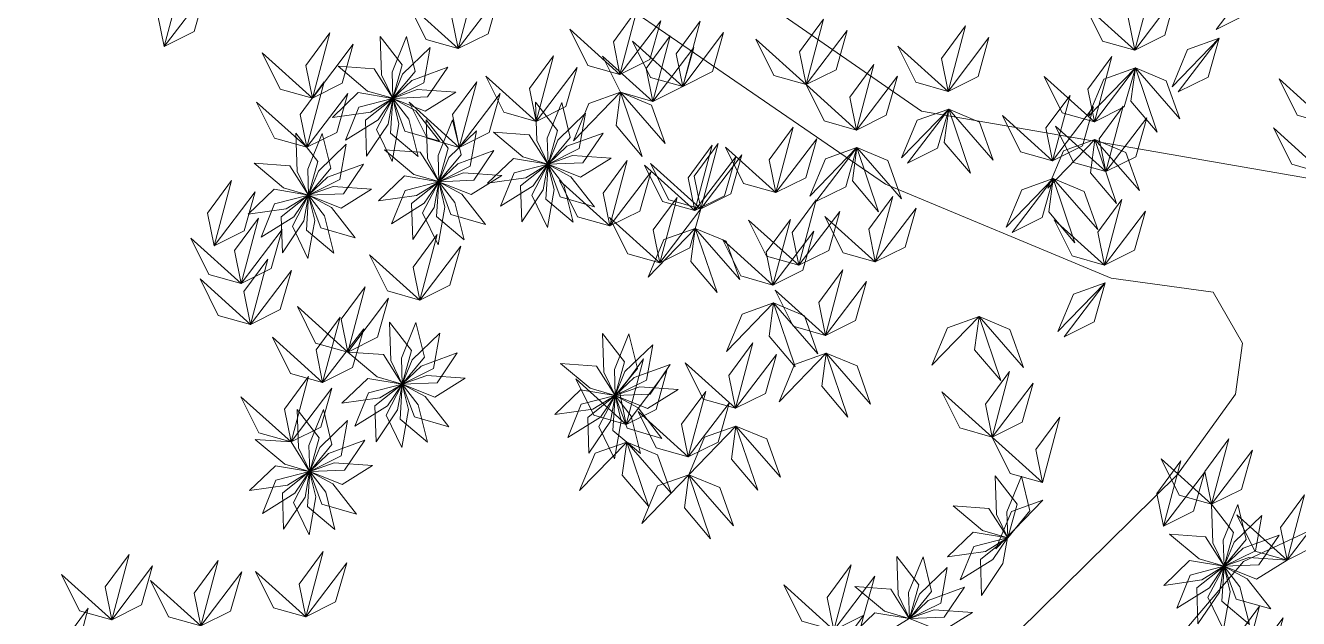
# Model space of a CAD drawing. Header units: inches. Extents: x -173 to 14008, y -3334 to 10368.
# Drawn here: x 9283.2 to 9396, y 658 to 710.5 of the extents above; entities that cross this region are included whole.
import ezdxf

# ---------------------------------------------------------------- set-up
doc = ezdxf.new("R2010")
doc.units = ezdxf.units.IN
doc.header["$MEASUREMENT"] = 0
doc.layers.add('ARREDAMENTO', color=8, linetype='Continuous', lineweight=18)

msp = doc.modelspace()

# ---------------------------------------------------------------- linework, layer by layer
at = {"layer": 'ARREDAMENTO', "linetype": 'Continuous', "lineweight": 0}
for points in [[(9424.57, 847.61), (9431.21, 796.05), (9420.48, 735.4), (9402.58, 696), (9362.58, 702.94), (9321.85, 731.15), (9321.75, 756.94), (9315.85, 780.78), (9260.91, 816.03)], [(9269.53, 755.45), (9314.03, 751.11), (9317.36, 725.33), (9359.38, 696.48), (9379.4, 688.17), (9388.43, 686.92), (9391.02, 682.41), (9390.4, 677.9), (9385.27, 670.78), (9357, 642.95)], [(9379.54, 649.48), (9391.1, 663.07), (9399.46, 666.97), (9410.45, 659.92), (9423.4, 647.07)]]:
    msp.add_lwpolyline(points, dxfattribs=at)
at = {"layer": 'ARREDAMENTO', "lineweight": 0}
for points in [[(9295.48, 708.67), (9294.89, 711.57), (9297.02, 714.46), (9295.48, 708.67)], [(9321.53, 708.49), (9320.95, 711.4), (9323.07, 714.29), (9321.53, 708.49)], [(9381.47, 708.35), (9380.89, 711.25), (9383.02, 714.14), (9381.47, 708.35)], [(9388.68, 710.18), (9391.34, 711.51), (9392.32, 714.96), (9388.68, 710.18)], [(9295.48, 708.67), (9298.13, 709.99), (9299.11, 713.44), (9295.48, 708.67)], [(9321.53, 708.49), (9324.18, 709.81), (9325.16, 713.26), (9321.53, 708.49)], [(9381.47, 708.35), (9384.13, 709.67), (9385.1, 713.12), (9381.47, 708.35)], [(9321.53, 708.49), (9318.68, 709.3), (9317.08, 712.51), (9321.53, 708.49)], [(9335.86, 706.19), (9335.28, 709.09), (9337.4, 711.98), (9335.86, 706.19)], [(9381.47, 708.35), (9378.62, 709.15), (9377.02, 712.37), (9381.47, 708.35)], [(9335.86, 706.19), (9338.52, 707.51), (9339.49, 710.96), (9335.86, 706.19)], [(9341.42, 705.13), (9340.84, 708.04), (9342.96, 710.93), (9341.42, 705.13)], [(9352.35, 705.3), (9351.77, 708.21), (9353.9, 711.1), (9352.35, 705.3)], [(9308.61, 704.1), (9308.02, 707), (9310.15, 709.89), (9308.61, 704.1)], [(9314.61, 709.57), (9314.73, 706.17), (9315.74, 704.09), (9316.57, 707.06), (9314.61, 709.57)], [(9316.94, 709.55), (9315.67, 706.39), (9315.74, 704.09), (9317.71, 706.47), (9316.94, 709.55)], [(9335.86, 706.19), (9333.01, 706.99), (9331.41, 710.21), (9335.86, 706.19)], [(9338.77, 703.81), (9338.18, 706.72), (9340.31, 709.61), (9338.77, 703.81)], [(9341.42, 705.13), (9344.07, 706.46), (9345.05, 709.91), (9341.42, 705.13)], [(9352.35, 705.3), (9355.01, 706.62), (9355.98, 710.08), (9352.35, 705.3)], [(9364.93, 704.7), (9364.35, 707.61), (9366.48, 710.5), (9364.93, 704.7)], [(9308.61, 704.1), (9311.26, 705.42), (9312.24, 708.87), (9308.61, 704.1)], [(9319.06, 708.59), (9316.61, 706.22), (9315.74, 704.09), (9318.5, 705.46), (9319.06, 708.59)], [(9341.42, 705.13), (9338.57, 705.94), (9336.97, 709.15), (9341.42, 705.13)], [(9338.77, 703.81), (9341.42, 705.13), (9342.4, 708.59), (9338.77, 703.81)], [(9352.35, 705.3), (9349.5, 706.11), (9347.9, 709.32), (9352.35, 705.3)], [(9364.93, 704.7), (9362.08, 705.51), (9360.48, 708.72), (9364.93, 704.7)], [(9364.93, 704.7), (9367.59, 706.02), (9368.56, 709.47), (9364.93, 704.7)], [(9388.95, 709.42), (9386.16, 708.42), (9384.78, 705.11), (9388.95, 709.42)], [(9385.32, 704.65), (9387.97, 705.97), (9388.95, 709.42), (9385.32, 704.65)], [(9308.61, 704.1), (9305.75, 704.9), (9304.15, 708.12), (9308.61, 704.1)], [(9328.43, 702.04), (9327.84, 704.95), (9329.97, 707.84), (9328.43, 702.04)], [(9338.77, 703.81), (9335.91, 704.62), (9334.31, 707.83), (9338.77, 703.81)], [(9377.9, 702.01), (9377.31, 704.91), (9379.44, 707.8), (9377.9, 702.01)], [(9310.9, 706.92), (9313.51, 704.73), (9315.73, 704.09), (9314.08, 706.69), (9310.9, 706.92)], [(9320.61, 706.84), (9317.41, 705.68), (9315.74, 704.08), (9318.82, 704.21), (9320.61, 706.84)], [(9328.43, 702.04), (9331.08, 703.36), (9332.06, 706.81), (9328.43, 702.04)], [(9356.81, 701.28), (9356.22, 704.19), (9358.35, 707.08), (9356.81, 701.28)], [(9381.53, 706.78), (9378.73, 705.78), (9377.35, 702.47), (9381.53, 706.78)], [(9377.9, 702.01), (9380.55, 703.33), (9381.53, 706.78), (9377.9, 702.01)], [(9381.53, 706.78), (9381.14, 703.84), (9383.45, 701.1), (9381.53, 706.78)], [(9381.53, 706.78), (9384.26, 705.64), (9385.47, 702.26), (9381.53, 706.78)], [(9308.13, 699.75), (9307.54, 702.65), (9309.67, 705.54), (9308.13, 699.75)], [(9321.63, 699.74), (9321.04, 702.65), (9323.17, 705.54), (9321.63, 699.74)], [(9328.43, 702.04), (9325.57, 702.85), (9323.98, 706.06), (9328.43, 702.04)], [(9356.81, 701.28), (9353.95, 702.09), (9352.35, 705.3), (9356.81, 701.28)], [(9356.81, 701.28), (9359.46, 702.61), (9360.44, 706.06), (9356.81, 701.28)], [(9377.9, 702.01), (9375.04, 702.81), (9373.44, 706.02), (9377.9, 702.01)], [(9398.71, 701.79), (9395.86, 702.6), (9394.26, 705.81), (9398.71, 701.79)], [(9308.13, 699.75), (9310.78, 701.07), (9311.76, 704.52), (9308.13, 699.75)], [(9310.39, 702.39), (9313.76, 702.87), (9315.72, 704.08), (9312.68, 704.6), (9310.39, 702.39)], [(9311.54, 700.37), (9314.43, 702.17), (9315.72, 704.08), (9312.74, 703.31), (9311.54, 700.37)], [(9313.41, 698.98), (9315.32, 701.81), (9315.73, 704.08), (9313.31, 702.16), (9313.41, 698.98)], [(9315.69, 698.48), (9316.28, 701.83), (9315.73, 704.07), (9314.3, 701.34), (9315.69, 698.48)], [(9317.97, 698.94), (9317.15, 702.25), (9315.73, 704.07), (9315.54, 700.99), (9317.97, 698.94)], [(9321.31, 704.62), (9317.91, 704.86), (9315.74, 704.08), (9318.61, 702.94), (9321.31, 704.62)], [(9319.87, 700.3), (9317.77, 702.98), (9315.74, 704.07), (9316.81, 701.18), (9319.87, 700.3)], [(9321.63, 699.74), (9324.28, 701.06), (9325.26, 704.51), (9321.63, 699.74)], [(9335.91, 704.62), (9333.12, 703.63), (9331.74, 700.31), (9335.91, 704.62)], [(9335.91, 704.62), (9335.52, 701.68), (9337.84, 698.94), (9335.91, 704.62)], [(9335.91, 704.62), (9338.65, 703.48), (9339.86, 700.1), (9335.91, 704.62)], [(9374.2, 698.55), (9373.61, 701.46), (9375.74, 704.35), (9374.2, 698.55)], [(9308.13, 699.75), (9305.27, 700.55), (9303.67, 703.76), (9308.13, 699.75)], [(9321.63, 699.74), (9318.77, 700.55), (9317.18, 703.76), (9321.63, 699.74)], [(9328.37, 703.74), (9328.49, 700.34), (9329.49, 698.26), (9330.32, 701.23), (9328.37, 703.74)], [(9330.7, 703.72), (9329.42, 700.56), (9329.49, 698.26), (9331.46, 700.63), (9330.7, 703.72)], [(9332.82, 702.76), (9330.37, 700.39), (9329.5, 698.25), (9332.26, 699.63), (9332.82, 702.76)], [(9364.99, 703.13), (9362.19, 702.14), (9360.81, 698.83), (9364.99, 703.13)], [(9361.35, 698.36), (9364.01, 699.68), (9364.99, 703.13), (9361.35, 698.36)], [(9364.99, 703.13), (9364.6, 700.19), (9366.91, 697.45), (9364.99, 703.13)], [(9364.99, 703.13), (9367.72, 701.99), (9368.93, 698.61), (9364.99, 703.13)], [(9374.2, 698.55), (9376.85, 699.87), (9377.83, 703.33), (9374.2, 698.55)], [(9378.91, 697.6), (9378.33, 700.5), (9380.45, 703.39), (9378.91, 697.6)], [(9318.7, 702.19), (9318.82, 698.79), (9319.82, 696.71), (9320.65, 699.68), (9318.7, 702.19)], [(9321.03, 702.17), (9319.75, 699.01), (9319.82, 696.71), (9321.79, 699.08), (9321.03, 702.17)], [(9374.2, 698.55), (9371.35, 699.36), (9369.75, 702.57), (9374.2, 698.55)], [(9378.91, 697.6), (9376.06, 698.4), (9374.46, 701.62), (9378.91, 697.6)], [(9378.91, 697.6), (9381.56, 698.92), (9382.54, 702.37), (9378.91, 697.6)], [(9307.15, 701), (9307.27, 697.6), (9308.27, 695.52), (9309.1, 698.49), (9307.15, 701)], [(9309.48, 700.98), (9308.2, 697.82), (9308.28, 695.52), (9310.24, 697.89), (9309.48, 700.98)], [(9323.15, 701.21), (9320.7, 698.84), (9319.82, 696.7), (9322.59, 698.08), (9323.15, 701.21)], [(9324.66, 701.09), (9327.27, 698.9), (9329.48, 698.26), (9327.83, 700.86), (9324.66, 701.09)], [(9334.37, 701.01), (9331.16, 699.85), (9329.5, 698.25), (9332.58, 698.38), (9334.37, 701.01)], [(9349.68, 695.74), (9349.09, 698.64), (9351.22, 701.53), (9349.68, 695.74)], [(9349.68, 695.74), (9352.33, 697.06), (9353.31, 700.51), (9349.68, 695.74)], [(9398.24, 697.44), (9395.38, 698.25), (9393.78, 701.46), (9398.24, 697.44)], [(9311.6, 700.02), (9309.15, 697.65), (9308.28, 695.51), (9311.04, 696.89), (9311.6, 700.02)], [(9314.99, 699.54), (9317.6, 697.35), (9319.81, 696.71), (9318.16, 699.31), (9314.99, 699.54)], [(9324.69, 699.46), (9321.49, 698.3), (9319.83, 696.7), (9322.91, 696.83), (9324.69, 699.46)], [(9342.49, 694.14), (9341.9, 697.05), (9344.03, 699.94), (9342.49, 694.14)], [(9343.03, 694.3), (9342.45, 697.2), (9344.57, 700.09), (9343.03, 694.3)], [(9349.68, 695.74), (9346.82, 696.54), (9345.22, 699.75), (9349.68, 695.74)], [(9356.86, 699.72), (9354.07, 698.72), (9352.68, 695.41), (9356.86, 699.72)], [(9353.23, 694.94), (9355.88, 696.26), (9356.86, 699.72), (9353.23, 694.94)], [(9356.86, 699.72), (9356.47, 696.78), (9358.78, 694.04), (9356.86, 699.72)], [(9356.86, 699.72), (9359.59, 698.58), (9360.8, 695.2), (9356.86, 699.72)], [(9377.95, 700.44), (9375.16, 699.44), (9373.77, 696.13), (9377.95, 700.44)], [(9377.95, 700.44), (9377.56, 697.5), (9379.87, 694.76), (9377.95, 700.44)], [(9377.95, 700.44), (9380.68, 699.3), (9381.89, 695.92), (9377.95, 700.44)], [(9303.44, 698.35), (9306.05, 696.16), (9308.27, 695.52), (9306.61, 698.12), (9303.44, 698.35)], [(9313.15, 698.27), (9309.94, 697.11), (9308.28, 695.51), (9311.36, 695.64), (9313.15, 698.27)], [(9324.14, 696.56), (9327.52, 697.04), (9329.48, 698.25), (9326.44, 698.77), (9324.14, 696.56)], [(9325.29, 694.53), (9328.18, 696.34), (9329.48, 698.25), (9326.49, 697.48), (9325.29, 694.53)], [(9327.17, 693.15), (9329.07, 695.98), (9329.48, 698.25), (9327.06, 696.33), (9327.17, 693.15)], [(9329.44, 692.65), (9330.03, 696), (9329.48, 698.24), (9328.06, 695.51), (9329.44, 692.65)], [(9331.73, 693.11), (9330.9, 696.42), (9329.49, 698.24), (9329.29, 695.16), (9331.73, 693.11)], [(9333.62, 694.47), (9331.52, 697.15), (9329.49, 698.24), (9330.57, 695.35), (9333.62, 694.47)], [(9335.07, 698.79), (9331.67, 699.03), (9329.5, 698.25), (9332.36, 697.11), (9335.07, 698.79)], [(9334.96, 692.79), (9334.38, 695.7), (9336.51, 698.59), (9334.96, 692.79)], [(9343.03, 694.3), (9340.18, 695.11), (9338.58, 698.32), (9343.03, 694.3)], [(9342.49, 694.14), (9345.14, 695.46), (9346.12, 698.91), (9342.49, 694.14)], [(9343.03, 694.3), (9345.68, 695.62), (9346.66, 699.07), (9343.03, 694.3)], [(9314.47, 695.01), (9317.85, 695.49), (9319.81, 696.7), (9316.77, 697.22), (9314.47, 695.01)], [(9325.4, 697.24), (9322, 697.48), (9319.83, 696.7), (9322.69, 695.56), (9325.4, 697.24)], [(9334.96, 692.79), (9337.62, 694.11), (9338.59, 697.56), (9334.96, 692.79)], [(9342.49, 694.14), (9339.64, 694.95), (9338.04, 698.16), (9342.49, 694.14)], [(9299.91, 691.03), (9299.33, 693.93), (9301.45, 696.82), (9299.91, 691.03)], [(9302.93, 693.82), (9306.3, 694.3), (9308.26, 695.51), (9305.22, 696.03), (9302.93, 693.82)], [(9313.85, 696.05), (9310.45, 696.29), (9308.28, 695.51), (9311.15, 694.37), (9313.85, 696.05)], [(9315.62, 692.98), (9318.51, 694.79), (9319.81, 696.7), (9316.82, 695.93), (9315.62, 692.98)], [(9317.5, 691.6), (9319.4, 694.42), (9319.81, 696.69), (9317.39, 694.78), (9317.5, 691.6)], [(9319.77, 691.1), (9320.36, 694.45), (9319.81, 696.69), (9318.38, 693.96), (9319.77, 691.1)], [(9322.05, 691.56), (9321.23, 694.87), (9319.82, 696.69), (9319.62, 693.61), (9322.05, 691.56)], [(9323.95, 692.92), (9321.85, 695.6), (9319.82, 696.69), (9320.89, 693.8), (9323.95, 692.92)], [(9334.96, 692.79), (9332.11, 693.6), (9330.51, 696.81), (9334.96, 692.79)], [(9374.25, 696.98), (9371.46, 695.99), (9370.08, 692.68), (9374.25, 696.98)], [(9370.62, 692.21), (9373.27, 693.53), (9374.25, 696.98), (9370.62, 692.21)], [(9374.25, 696.98), (9373.86, 694.05), (9376.18, 691.3), (9374.25, 696.98)], [(9374.25, 696.98), (9376.99, 695.84), (9378.19, 692.46), (9374.25, 696.98)], [(9299.91, 691.03), (9302.57, 692.35), (9303.54, 695.8), (9299.91, 691.03)], [(9304.07, 691.79), (9306.97, 693.6), (9308.26, 695.51), (9305.27, 694.74), (9304.07, 691.79)], [(9305.95, 690.41), (9307.86, 693.23), (9308.26, 695.5), (9305.85, 693.59), (9305.95, 690.41)], [(9308.22, 689.91), (9308.82, 693.26), (9308.27, 695.5), (9306.84, 692.77), (9308.22, 689.91)], [(9310.51, 690.37), (9309.68, 693.68), (9308.27, 695.5), (9308.08, 692.42), (9310.51, 690.37)], [(9312.41, 691.73), (9310.31, 694.41), (9308.27, 695.5), (9309.35, 692.61), (9312.41, 691.73)], [(9339.4, 689.52), (9338.81, 692.43), (9340.94, 695.32), (9339.4, 689.52)], [(9351.72, 689.3), (9351.13, 692.2), (9353.26, 695.09), (9351.72, 689.3)], [(9358.49, 689.6), (9357.9, 692.5), (9360.03, 695.39), (9358.49, 689.6)], [(9378.79, 689.32), (9378.21, 692.23), (9380.33, 695.12), (9378.79, 689.32)], [(9339.4, 689.52), (9342.05, 690.85), (9343.03, 694.3), (9339.4, 689.52)], [(9351.72, 689.3), (9354.37, 690.62), (9355.35, 694.07), (9351.72, 689.3)], [(9358.49, 689.6), (9361.14, 690.92), (9362.12, 694.37), (9358.49, 689.6)], [(9378.79, 689.32), (9381.45, 690.64), (9382.42, 694.1), (9378.79, 689.32)], [(9302.3, 687.69), (9301.72, 690.6), (9303.84, 693.49), (9302.3, 687.69)], [(9339.4, 689.52), (9336.55, 690.33), (9334.95, 693.54), (9339.4, 689.52)], [(9342.54, 692.57), (9339.75, 691.58), (9338.37, 688.26), (9342.54, 692.57)], [(9342.54, 692.57), (9342.15, 689.63), (9344.47, 686.89), (9342.54, 692.57)], [(9342.54, 692.57), (9345.28, 691.43), (9346.48, 688.05), (9342.54, 692.57)], [(9351.72, 689.3), (9348.86, 690.1), (9347.26, 693.31), (9351.72, 689.3)], [(9349.42, 687.55), (9348.83, 690.46), (9350.96, 693.35), (9349.42, 687.55)], [(9358.49, 689.6), (9355.63, 690.4), (9354.03, 693.61), (9358.49, 689.6)], [(9378.79, 689.32), (9375.94, 690.13), (9374.34, 693.34), (9378.79, 689.32)], [(9302.3, 687.69), (9299.45, 688.5), (9297.85, 691.71), (9302.3, 687.69)], [(9302.3, 687.69), (9304.95, 689.01), (9305.93, 692.47), (9302.3, 687.69)], [(9318.13, 686.22), (9317.55, 689.13), (9319.68, 692.02), (9318.13, 686.22)], [(9349.42, 687.55), (9346.57, 688.36), (9344.97, 691.57), (9349.42, 687.55)], [(9349.42, 687.55), (9352.07, 688.87), (9353.05, 692.32), (9349.42, 687.55)], [(9318.13, 686.22), (9320.79, 687.54), (9321.76, 691), (9318.13, 686.22)], [(9303.12, 684.07), (9302.54, 686.97), (9304.66, 689.86), (9303.12, 684.07)], [(9318.13, 686.22), (9315.28, 687.03), (9313.68, 690.24), (9318.13, 686.22)], [(9303.12, 684.07), (9300.27, 684.87), (9298.67, 688.09), (9303.12, 684.07)], [(9303.12, 684.07), (9305.77, 685.39), (9306.75, 688.84), (9303.12, 684.07)], [(9354.08, 683.09), (9353.49, 686), (9355.62, 688.89), (9354.08, 683.09)], [(9311.74, 681.62), (9311.16, 684.52), (9313.28, 687.41), (9311.74, 681.62)], [(9354.08, 683.09), (9351.22, 683.9), (9349.62, 687.11), (9354.08, 683.09)], [(9354.08, 683.09), (9356.73, 684.41), (9357.71, 687.87), (9354.08, 683.09)], [(9378.84, 687.76), (9376.05, 686.76), (9374.67, 683.45), (9378.84, 687.76)], [(9375.21, 682.98), (9377.87, 684.3), (9378.84, 687.76), (9375.21, 682.98)], [(9311.74, 681.62), (9314.39, 682.94), (9315.37, 686.39), (9311.74, 681.62)], [(9349.47, 685.98), (9346.68, 684.99), (9345.3, 681.68), (9349.47, 685.98)], [(9349.47, 685.98), (9349.08, 683.04), (9351.4, 680.3), (9349.47, 685.98)], [(9349.47, 685.98), (9352.21, 684.84), (9353.41, 681.46), (9349.47, 685.98)], [(9311.74, 681.62), (9308.89, 682.42), (9307.29, 685.64), (9311.74, 681.62)], [(9309.52, 678.92), (9308.94, 681.82), (9311.07, 684.71), (9309.52, 678.92)], [(9367.68, 684.77), (9364.89, 683.77), (9363.51, 680.46), (9367.68, 684.77)], [(9367.68, 684.77), (9367.29, 681.83), (9369.61, 679.09), (9367.68, 684.77)], [(9367.68, 684.77), (9370.42, 683.63), (9371.62, 680.25), (9367.68, 684.77)], [(9309.52, 678.92), (9312.18, 680.24), (9313.16, 683.69), (9309.52, 678.92)], [(9315.45, 684.27), (9315.57, 680.86), (9316.57, 678.78), (9317.4, 681.76), (9315.45, 684.27)], [(9317.78, 684.25), (9316.51, 681.09), (9316.58, 678.78), (9318.54, 681.16), (9317.78, 684.25)], [(9309.52, 678.92), (9306.67, 679.72), (9305.07, 682.93), (9309.52, 678.92)], [(9319.9, 683.28), (9317.45, 680.92), (9316.58, 678.78), (9319.34, 680.15), (9319.9, 683.28)], [(9334.31, 683.26), (9334.43, 679.85), (9335.44, 677.77), (9336.27, 680.75), (9334.31, 683.26)], [(9336.64, 683.24), (9335.37, 680.08), (9335.44, 677.77), (9337.41, 680.15), (9336.64, 683.24)], [(9346.09, 676.64), (9345.51, 679.54), (9347.63, 682.43), (9346.09, 676.64)], [(9311.74, 681.62), (9314.35, 679.43), (9316.57, 678.78), (9314.91, 681.39), (9311.74, 681.62)], [(9321.45, 681.54), (9318.25, 680.37), (9316.58, 678.78), (9319.66, 678.91), (9321.45, 681.54)], [(9338.77, 682.27), (9336.31, 679.91), (9335.44, 677.77), (9338.21, 679.14), (9338.77, 682.27)], [(9346.09, 676.64), (9348.75, 677.96), (9349.72, 681.41), (9346.09, 676.64)], [(9354.13, 681.53), (9351.34, 680.53), (9349.96, 677.22), (9354.13, 681.53)], [(9354.13, 681.53), (9353.74, 678.59), (9356.06, 675.85), (9354.13, 681.53)], [(9354.13, 681.53), (9356.87, 680.39), (9358.07, 677.01), (9354.13, 681.53)], [(9330.6, 680.61), (9333.21, 678.42), (9335.43, 677.77), (9333.78, 680.38), (9330.6, 680.61)], [(9340.31, 680.53), (9337.11, 679.36), (9335.44, 677.77), (9338.53, 677.9), (9340.31, 680.53)], [(9336.4, 675.22), (9335.82, 678.13), (9337.95, 681.02), (9336.4, 675.22)], [(9346.09, 676.64), (9343.24, 677.44), (9341.64, 680.66), (9346.09, 676.64)], [(9306.72, 673.66), (9306.13, 676.56), (9308.26, 679.45), (9306.72, 673.66)], [(9311.23, 677.09), (9314.6, 677.56), (9316.56, 678.78), (9313.52, 679.29), (9311.23, 677.09)], [(9322.15, 679.32), (9318.75, 679.55), (9316.58, 678.77), (9319.45, 677.64), (9322.15, 679.32)], [(9336.4, 675.22), (9333.55, 676.03), (9331.95, 679.24), (9336.4, 675.22)], [(9336.4, 675.22), (9339.06, 676.54), (9340.03, 679.99), (9336.4, 675.22)], [(9368.84, 674.09), (9368.25, 677), (9370.38, 679.89), (9368.84, 674.09)], [(9306.72, 673.66), (9309.37, 674.98), (9310.35, 678.43), (9306.72, 673.66)], [(9312.38, 675.06), (9315.27, 676.87), (9316.56, 678.77), (9313.58, 678.01), (9312.38, 675.06)], [(9314.25, 673.67), (9316.16, 676.5), (9316.56, 678.77), (9314.15, 676.85), (9314.25, 673.67)], [(9316.53, 673.17), (9317.12, 676.53), (9316.57, 678.77), (9315.14, 676.03), (9316.53, 673.17)], [(9318.81, 673.64), (9317.99, 676.94), (9316.57, 678.77), (9316.38, 675.69), (9318.81, 673.64)], [(9320.71, 674.99), (9318.61, 677.68), (9316.58, 678.77), (9317.65, 675.88), (9320.71, 674.99)], [(9330.09, 676.08), (9333.47, 676.55), (9335.43, 677.77), (9332.38, 678.28), (9330.09, 676.08)], [(9341.01, 678.31), (9337.61, 678.54), (9335.44, 677.76), (9338.31, 676.63), (9341.01, 678.31)], [(9341.92, 672.33), (9341.33, 675.24), (9343.46, 678.13), (9341.92, 672.33)], [(9368.84, 674.09), (9365.99, 674.9), (9364.39, 678.11), (9368.84, 674.09)], [(9368.84, 674.09), (9371.49, 675.41), (9372.47, 678.87), (9368.84, 674.09)], [(9306.72, 673.66), (9303.87, 674.46), (9302.27, 677.67), (9306.72, 673.66)], [(9331.24, 674.05), (9334.13, 675.86), (9335.43, 677.76), (9332.44, 677), (9331.24, 674.05)], [(9333.11, 672.66), (9335.02, 675.49), (9335.43, 677.76), (9333.01, 675.84), (9333.11, 672.66)], [(9335.39, 672.16), (9335.98, 675.52), (9335.43, 677.76), (9334, 675.02), (9335.39, 672.16)], [(9337.67, 672.63), (9336.85, 675.93), (9335.43, 677.76), (9335.24, 674.68), (9337.67, 672.63)], [(9339.57, 673.98), (9337.47, 676.67), (9335.44, 677.76), (9336.51, 674.87), (9339.57, 673.98)], [(9341.92, 672.33), (9344.57, 673.65), (9345.55, 677.1), (9341.92, 672.33)], [(9307.26, 676.54), (9307.37, 673.13), (9308.38, 671.05), (9309.21, 674.02), (9307.26, 676.54)], [(9309.59, 676.52), (9308.31, 673.36), (9308.38, 671.05), (9310.35, 673.43), (9309.59, 676.52)], [(9341.92, 672.33), (9339.07, 673.14), (9337.47, 676.35), (9341.92, 672.33)], [(9373.29, 670.07), (9372.71, 672.98), (9374.83, 675.87), (9373.29, 670.07)], [(9311.71, 675.55), (9309.26, 673.18), (9308.38, 671.05), (9311.15, 672.42), (9311.71, 675.55)], [(9346.14, 675.07), (9343.35, 674.07), (9341.97, 670.76), (9346.14, 675.07)], [(9346.14, 675.07), (9345.75, 672.13), (9348.07, 669.39), (9346.14, 675.07)], [(9346.14, 675.07), (9348.88, 673.93), (9350.09, 670.55), (9346.14, 675.07)], [(9303.55, 673.89), (9306.16, 671.69), (9308.37, 671.05), (9306.72, 673.66), (9303.55, 673.89)], [(9313.25, 673.81), (9310.05, 672.64), (9308.39, 671.04), (9311.47, 671.17), (9313.25, 673.81)], [(9336.46, 673.65), (9333.66, 672.66), (9332.28, 669.35), (9336.46, 673.65)], [(9336.46, 673.65), (9336.07, 670.71), (9338.38, 667.97), (9336.46, 673.65)], [(9336.46, 673.65), (9339.19, 672.51), (9340.4, 669.13), (9336.46, 673.65)], [(9373.29, 670.07), (9370.44, 670.88), (9368.84, 674.09), (9373.29, 670.07)], [(9388.27, 668.14), (9387.69, 671.05), (9389.81, 673.94), (9388.27, 668.14)], [(9388.27, 668.14), (9390.92, 669.46), (9391.9, 672.92), (9388.27, 668.14)], [(9303.03, 669.36), (9306.41, 669.83), (9308.37, 671.05), (9305.33, 671.56), (9303.03, 669.36)], [(9313.95, 671.58), (9310.55, 671.82), (9308.38, 671.04), (9311.25, 669.9), (9313.95, 671.58)], [(9384.02, 666.2), (9383.44, 669.1), (9385.57, 671.99), (9384.02, 666.2)], [(9388.27, 668.14), (9385.42, 668.95), (9383.82, 672.16), (9388.27, 668.14)], [(9304.18, 667.33), (9307.07, 669.13), (9308.37, 671.04), (9305.38, 670.27), (9304.18, 667.33)], [(9306.05, 665.94), (9307.96, 668.77), (9308.37, 671.04), (9305.95, 669.12), (9306.05, 665.94)], [(9308.33, 665.44), (9308.92, 668.8), (9308.37, 671.04), (9306.94, 668.3), (9308.33, 665.44)], [(9310.61, 665.9), (9309.79, 669.21), (9308.38, 671.03), (9308.18, 667.96), (9310.61, 665.9)], [(9312.51, 667.26), (9310.41, 669.95), (9308.38, 671.04), (9309.45, 668.14), (9312.51, 667.26)], [(9341.97, 670.76), (9339.18, 669.77), (9337.8, 666.45), (9341.97, 670.76)], [(9341.97, 670.76), (9341.58, 667.82), (9343.9, 665.08), (9341.97, 670.76)], [(9341.97, 670.76), (9344.71, 669.62), (9345.91, 666.24), (9341.97, 670.76)], [(9369.1, 670.66), (9369.22, 667.25), (9370.22, 665.17), (9371.05, 668.14), (9369.1, 670.66)], [(9371.43, 670.64), (9370.15, 667.48), (9370.23, 665.17), (9372.19, 667.55), (9371.43, 670.64)], [(9384.02, 666.2), (9386.68, 667.52), (9387.65, 670.97), (9384.02, 666.2)], [(9394.97, 663.19), (9394.39, 666.1), (9396.51, 668.99), (9394.97, 663.19)], [(9365.39, 668.01), (9368, 665.82), (9370.22, 665.17), (9368.56, 667.78), (9365.39, 668.01)], [(9373.34, 668.51), (9370.55, 667.51), (9369.17, 664.2), (9373.34, 668.51)], [(9388.27, 668.14), (9388.39, 664.74), (9389.39, 662.66), (9390.22, 665.63), (9388.27, 668.14)], [(9390.6, 668.12), (9389.32, 664.96), (9389.4, 662.66), (9391.36, 665.03), (9390.6, 668.12)], [(9394.97, 663.19), (9397.62, 664.51), (9398.6, 667.96), (9394.97, 663.19)], [(9392.72, 667.16), (9390.27, 664.79), (9389.4, 662.65), (9392.16, 664.03), (9392.72, 667.16)], [(9394.97, 663.19), (9392.12, 664), (9390.52, 667.21), (9394.97, 663.19)], [(9364.88, 663.48), (9368.25, 663.95), (9370.21, 665.17), (9367.17, 665.68), (9364.88, 663.48)], [(9366.02, 661.45), (9368.91, 663.25), (9370.21, 665.16), (9367.22, 664.4), (9366.02, 661.45)], [(9367.9, 660.06), (9369.8, 662.89), (9370.21, 665.16), (9367.8, 663.24), (9367.9, 660.06)], [(9384.56, 665.49), (9387.17, 663.3), (9389.39, 662.66), (9387.73, 665.26), (9384.56, 665.49)], [(9394.27, 665.41), (9391.07, 664.25), (9389.4, 662.65), (9392.48, 662.78), (9394.27, 665.41)], [(9290.83, 657.91), (9290.25, 660.82), (9292.37, 663.71), (9290.83, 657.91)], [(9308.02, 658.17), (9307.43, 661.08), (9309.56, 663.97), (9308.02, 658.17)], [(9360.39, 663.52), (9360.51, 660.11), (9361.51, 658.04), (9362.34, 661.01), (9360.39, 663.52)], [(9362.72, 663.5), (9361.44, 660.34), (9361.51, 658.03), (9363.48, 660.41), (9362.72, 663.5)], [(9394.97, 663.19), (9391.57, 663.43), (9389.4, 662.65), (9392.27, 661.51), (9394.97, 663.19)], [(9290.83, 657.91), (9293.48, 659.23), (9294.46, 662.69), (9290.83, 657.91)], [(9298.72, 657.37), (9298.14, 660.28), (9300.26, 663.17), (9298.72, 657.37)], [(9298.72, 657.37), (9301.37, 658.69), (9302.35, 662.15), (9298.72, 657.37)], [(9308.02, 658.17), (9305.16, 658.98), (9303.56, 662.19), (9308.02, 658.17)], [(9308.02, 658.17), (9310.67, 659.49), (9311.65, 662.95), (9308.02, 658.17)], [(9354.82, 657), (9354.23, 659.9), (9356.36, 662.79), (9354.82, 657)], [(9364.84, 662.54), (9362.39, 660.17), (9361.52, 658.03), (9364.28, 659.4), (9364.84, 662.54)], [(9384.05, 660.96), (9387.42, 661.44), (9389.38, 662.65), (9386.34, 663.17), (9384.05, 660.96)], [(9385.2, 658.93), (9388.09, 660.74), (9389.38, 662.65), (9386.39, 661.88), (9385.2, 658.93)], [(9387.07, 657.55), (9388.98, 660.37), (9389.38, 662.64), (9386.97, 660.73), (9387.07, 657.55)], [(9389.35, 657.05), (9389.94, 660.4), (9389.39, 662.64), (9387.96, 659.91), (9389.35, 657.05)], [(9391.63, 657.51), (9390.8, 660.82), (9389.39, 662.64), (9389.2, 659.56), (9391.63, 657.51)], [(9393.53, 658.87), (9391.43, 661.55), (9389.39, 662.64), (9390.47, 659.75), (9393.53, 658.87)], [(9290.83, 657.91), (9287.98, 658.72), (9286.38, 661.93), (9290.83, 657.91)], [(9298.72, 657.37), (9295.87, 658.18), (9294.27, 661.39), (9298.72, 657.37)], [(9354.82, 657), (9351.97, 657.8), (9350.37, 661.02), (9354.82, 657)], [(9354.82, 657), (9357.47, 658.32), (9358.45, 661.77), (9354.82, 657)], [(9356.68, 660.87), (9359.29, 658.68), (9361.5, 658.04), (9359.85, 660.64), (9356.68, 660.87)], [(9366.38, 660.79), (9363.18, 659.62), (9361.52, 658.03), (9364.6, 658.16), (9366.38, 660.79)], [(9287.2, 653.14), (9286.61, 656.04), (9288.74, 658.93), (9287.2, 653.14)], [(9367.09, 658.57), (9363.69, 658.81), (9361.52, 658.02), (9364.38, 656.89), (9367.09, 658.57)], [(9390.99, 653.32), (9390.4, 656.23), (9392.53, 659.12), (9390.99, 653.32)], [(9355.93, 652.52), (9355.35, 655.43), (9357.47, 658.32), (9355.93, 652.52)], [(9356.16, 656.34), (9359.54, 656.81), (9361.5, 658.03), (9358.46, 658.54), (9356.16, 656.34)], [(9390.99, 653.32), (9393.64, 654.64), (9394.62, 658.1), (9390.99, 653.32)]]:
    msp.add_lwpolyline(points, dxfattribs=at)

doc.saveas('drawing.dxf')
